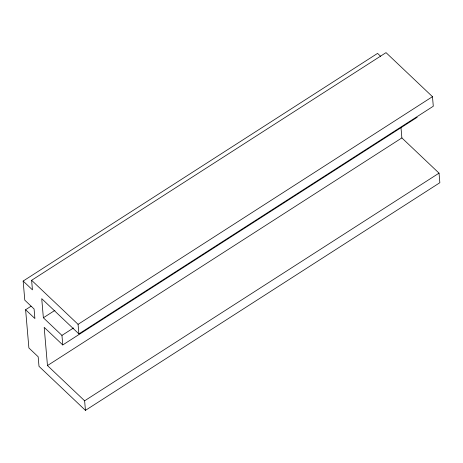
<?xml version="1.0" encoding="UTF-8"?>
<svg xmlns="http://www.w3.org/2000/svg" width="463" height="463" viewBox="0 0 463 463"><rect width="100%" height="100%" fill="white"/><g stroke="black" fill="none" stroke-linecap="round" stroke-linejoin="round"><path stroke-width="0.69" d="M31.079 306.211L25.61 309.724L34.899 318.532L34.077 308.971L24.788 300.163L23.15 281.047L377.559 53.39L380.655 56.324M23.15 281.047L32.439 289.855L31.617 280.294L386.026 52.637L432.477 96.674L433.293 106.235L78.889 333.892L41.728 298.664L43.366 317.78L61.949 335.397L62.765 344.952L417.175 117.295M43.366 317.78L54.918 310.36M78.889 333.892L78.068 324.332L432.477 96.674M61.949 335.397L73.495 327.978M401.872 137.916L439.028 173.145L439.85 182.706L85.441 410.363L84.625 400.802L47.463 365.573L401.872 137.916L400.964 127.296M84.625 400.802L439.028 173.145M31.617 280.294L78.068 324.332M62.765 344.952L44.188 327.341L47.463 365.573M85.441 410.363L38.996 366.326L38.174 356.765L28.885 347.962L25.61 309.724"/></g></svg>
